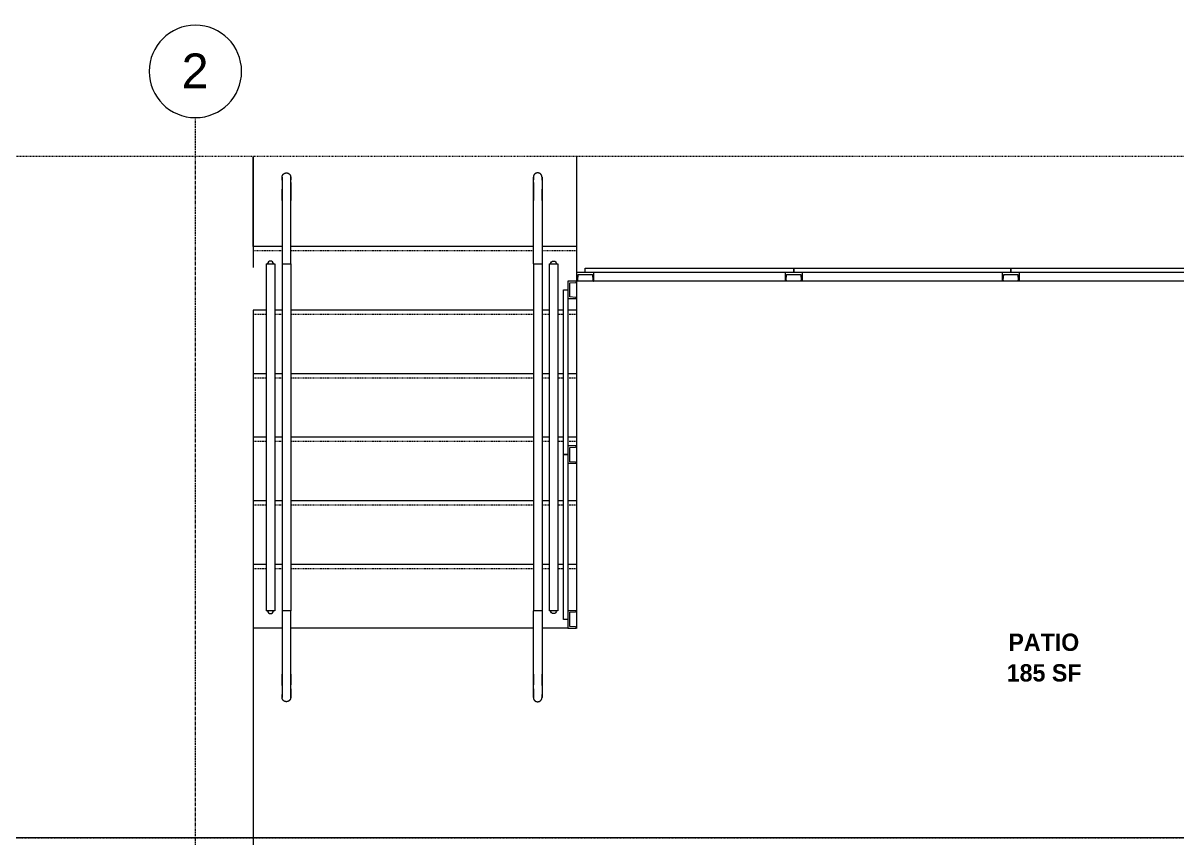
# Model space of a CAD drawing. Header units: inches. Extents: x -4058 to -1781, y 9814 to 12264.
# Drawn here: x -3184.1 to -2984.4, y 12122.9 to 12263.9 of the extents above; entities that cross this region are included whole.
import ezdxf

# ---------------------------------------------------------------- set-up
doc = ezdxf.new("R2010")
doc.units = ezdxf.units.IN
doc.header["$MEASUREMENT"] = 0
for name, pattern in [('Aligning Line 1_8_', [0.25, 0.125, -0.125]), ('Dash_2_', [0.25, 0.125, -0.125]), ('Grid Line 1_2_', [0.875, 0.5, -0.125, 0.125, -0.125]), ('Overhead 1_16_', [0.101562, 0.0625, -0.039062])]:
    doc.linetypes.add(name, pattern=pattern)
for name, color, linetype, lineweight in [('0-1', 7, 'Continuous', 5), ('0-2', 7, 'Continuous', 9), ('A-AREA-IDEN', 2, 'Continuous', 9), ('A-FLOR-1', 7, 'Continuous', 9), ('A-FLOR-HRAL-1', 7, 'Continuous', 9), ('A-GLAZ-CURT-1', 7, 'Continuous', 9), ('A-GLAZ-CWMG-1', 7, 'Continuous', 9), ('C-TOPO', 7, 'Continuous', 9), ('G-ANNO-SYMB', 111, 'Aligning Line 1_8_', 9), ('S-GRID-1', 1, 'Grid Line 1_2_', 9), ('S-GRID-IDEN', 1, 'Continuous', 9), ('S-STRS-1', 7, 'Continuous', 9), ('S-STRS-2', 7, 'Overhead 1_16_', 9)]:
    doc.layers.add(name, color=color, linetype=linetype, lineweight=lineweight)
doc.layers.add('0-3', color=250, linetype='Dash_2_')
doc.styles.add('Arial_1', font='arial.ttf', dxfattribs={"height": 6})
doc.styles.add('Century Gothic_B_1', font='GOTHICB.TTF', dxfattribs={"height": 3})

# ---------------------------------------------------------------- blocks, each defined once
blk = doc.blocks.new('Railing - 1_-2850776-UNIT PLANS - 1ST FLOOR')
at = {"layer": 'A-FLOR-HRAL-1'}
for p, q in [((2, 11), (2, 0)), ((3.5, 0), (3.5, 11))]:
    blk.add_line(p, q, dxfattribs=at)
at = {"layer": 'A-FLOR-HRAL-1', "flags": 128}
for points in [[(2, 15), (2, 15.03), (2, 15.06), (2.01, 15.09), (2.01, 15.12), (2.01, 15.15), (2.02, 15.18), (2.03, 15.21), (2.04, 15.24), (2.05, 15.26), (2.06, 15.29), (2.07, 15.32), (2.08, 15.35), (2.1, 15.37), (2.11, 15.4), (2.13, 15.42), (2.15, 15.45), (2.17, 15.47), (2.19, 15.49), (2.21, 15.52), (2.23, 15.54), (2.25, 15.56), (2.27, 15.58), (2.3, 15.6), (2.32, 15.61), (2.34, 15.63), (2.37, 15.65), (2.4, 15.66), (2.42, 15.68), (2.45, 15.69), (2.48, 15.7), (2.51, 15.71), (2.53, 15.72), (2.56, 15.73), (2.59, 15.73), (2.62, 15.74), (2.65, 15.74), (2.68, 15.75), (2.71, 15.75), (2.74, 15.75)], [(2, 15), (2, 15), (2, 14.99), (2, 14.97), (2, 14.95), (2, 14.92), (2, 14.89), (2, 14.84), (2, 14.8), (2, 14.74), (2, 14.68), (2, 14.62), (2, 14.55), (2, 14.47), (2, 14.39), (2, 14.3), (2, 14.21), (2, 14.11), (2, 14.01), (2, 13.9), (2, 13.79), (2, 13.67), (2, 13.55), (2, 13.42), (2, 13.29), (2, 13.16), (2, 13.02), (2, 12.89), (2, 12.74), (2, 12.6), (2, 12.45), (2, 12.3), (2, 12.15), (2, 11.99), (2, 11.84), (2, 11.68), (2, 11.52), (2, 11.36), (2, 11.2), (2, 11.04), (2, 11)], [(2, 14.5), (2, 14.53), (2, 14.6), (2, 14.67), (2, 14.73), (2, 14.78), (2, 14.83), (2, 14.87), (2, 14.91), (2, 14.94), (2, 14.97), (2, 14.98), (2, 14.99), (2, 15)], [(2.75, 15.75), (2.78, 15.75), (2.81, 15.75), (2.84, 15.74), (2.87, 15.74), (2.9, 15.74), (2.93, 15.73), (2.96, 15.72), (2.99, 15.71), (3.01, 15.7), (3.04, 15.69), (3.07, 15.68), (3.1, 15.67), (3.12, 15.65), (3.15, 15.64), (3.17, 15.62), (3.2, 15.6), (3.22, 15.58), (3.24, 15.56), (3.27, 15.54), (3.29, 15.52), (3.31, 15.5), (3.33, 15.48), (3.35, 15.45), (3.36, 15.43), (3.38, 15.41), (3.4, 15.38), (3.41, 15.35), (3.43, 15.33), (3.44, 15.3), (3.45, 15.27), (3.46, 15.24), (3.47, 15.22), (3.48, 15.19), (3.48, 15.16), (3.49, 15.13), (3.49, 15.1), (3.5, 15.07), (3.5, 15.04), (3.5, 15.01)], [(3.5, 11), (3.5, 11.16), (3.5, 11.32), (3.5, 11.48), (3.5, 11.64), (3.5, 11.79), (3.5, 11.95), (3.5, 12.11), (3.5, 12.26), (3.5, 12.41), (3.5, 12.56), (3.5, 12.7), (3.5, 12.85), (3.5, 12.99), (3.5, 13.12), (3.5, 13.26), (3.5, 13.39), (3.5, 13.52), (3.5, 13.64), (3.5, 13.76), (3.5, 13.87), (3.5, 13.98), (3.5, 14.08), (3.5, 14.18), (3.5, 14.28), (3.5, 14.37), (3.5, 14.45), (3.5, 14.53), (3.5, 14.6), (3.5, 14.67), (3.5, 14.73), (3.5, 14.78), (3.5, 14.83), (3.5, 14.87), (3.5, 14.91), (3.5, 14.94), (3.5, 14.97), (3.5, 14.98), (3.5, 14.99), (3.5, 15), (3.5, 15)], [(3.5, 15), (3.5, 14.99), (3.5, 14.97), (3.5, 14.95), (3.5, 14.92), (3.5, 14.89), (3.5, 14.84), (3.5, 14.8), (3.5, 14.74), (3.5, 14.68), (3.5, 14.62), (3.5, 14.55), (3.5, 14.52)], [(3.5, 14.07), (3.5, 14.01), (3.5, 13.9), (3.5, 13.79), (3.5, 13.67), (3.5, 13.55), (3.5, 13.42), (3.5, 13.29), (3.5, 13.16), (3.5, 13.02), (3.5, 12.89), (3.5, 12.74), (3.5, 12.6), (3.5, 12.45), (3.5, 12.3), (3.5, 12.15), (3.5, 11.99), (3.5, 11.84), (3.5, 11.68), (3.5, 11.52), (3.5, 11.36), (3.5, 11.2), (3.5, 11.04), (3.5, 11)], [(2, 11), (2, 11.16), (2, 11.32), (2, 11.48), (2, 11.64), (2, 11.79), (2, 11.95), (2, 12.11), (2, 12.26), (2, 12.41), (2, 12.56), (2, 12.7), (2, 12.85), (2, 12.94)]]:
    blk.add_lwpolyline(points, dxfattribs=at)
at = {"layer": 'A-FLOR-HRAL-1'}
blk.add_arc((0, 0), 0.5, 360, 180, dxfattribs=at)
blk = doc.blocks.new('Railing - 1_-2850778-UNIT PLANS - 1ST FLOOR')
at = {"layer": 'A-FLOR-HRAL-1'}
for p, q in [((2, 0), (2, -11)), ((3.5, -11), (3.5, 0))]:
    blk.add_line(p, q, dxfattribs=at)
at = {"layer": 'A-FLOR-HRAL-1', "flags": 128}
for points in [[(2, -12.94), (2, -12.89), (2, -12.74), (2, -12.6), (2, -12.45), (2, -12.3), (2, -12.15), (2, -11.99), (2, -11.84), (2, -11.68), (2, -11.52), (2, -11.36), (2, -11.2), (2, -11.04), (2, -11)], [(2, -11), (2, -11.16), (2, -11.32), (2, -11.48), (2, -11.64), (2, -11.79), (2, -11.95), (2, -12.11), (2, -12.26), (2, -12.41), (2, -12.56), (2, -12.7), (2, -12.85), (2, -12.99), (2, -13.12), (2, -13.26), (2, -13.39), (2, -13.52), (2, -13.64), (2, -13.76), (2, -13.87), (2, -13.98), (2, -14.08), (2, -14.18), (2, -14.28), (2, -14.37), (2, -14.45), (2, -14.53), (2, -14.6), (2, -14.67), (2, -14.73), (2, -14.78), (2, -14.83), (2, -14.87), (2, -14.91), (2, -14.94), (2, -14.97), (2, -14.98), (2, -14.99), (2, -15), (2, -15)], [(3.5, -11), (3.5, -11.16), (3.5, -11.32), (3.5, -11.48), (3.5, -11.64), (3.5, -11.79), (3.5, -11.95), (3.5, -12.11), (3.5, -12.26), (3.5, -12.41), (3.5, -12.56), (3.5, -12.7), (3.5, -12.85)], [(3.5, -15), (3.5, -15), (3.5, -14.99), (3.5, -14.97), (3.5, -14.95), (3.5, -14.92), (3.5, -14.89), (3.5, -14.84), (3.5, -14.8), (3.5, -14.74), (3.5, -14.68), (3.5, -14.62), (3.5, -14.55), (3.5, -14.47), (3.5, -14.39), (3.5, -14.3), (3.5, -14.21), (3.5, -14.11), (3.5, -14.01), (3.5, -13.9), (3.5, -13.79), (3.5, -13.67), (3.5, -13.55), (3.5, -13.42), (3.5, -13.29), (3.5, -13.16), (3.5, -13.02), (3.5, -12.89), (3.5, -12.74), (3.5, -12.6), (3.5, -12.45), (3.5, -12.3), (3.5, -12.15), (3.5, -11.99), (3.5, -11.84), (3.5, -11.68), (3.5, -11.52), (3.5, -11.36), (3.5, -11.2), (3.5, -11.04), (3.5, -11)], [(3.5, -13.54), (3.5, -13.64), (3.5, -13.76), (3.5, -13.87), (3.5, -13.98), (3.5, -14.08), (3.5, -14.18), (3.5, -14.28), (3.5, -14.37), (3.5, -14.45), (3.5, -14.53), (3.5, -14.6), (3.5, -14.67), (3.5, -14.73), (3.5, -14.78), (3.5, -14.83), (3.5, -14.87), (3.5, -14.91), (3.5, -14.94), (3.5, -14.97), (3.5, -14.98), (3.5, -14.99), (3.5, -15)], [(2, -15), (2, -14.99), (2, -14.97), (2, -14.95), (2, -14.92), (2, -14.89), (2, -14.84), (2, -14.8), (2, -14.74), (2, -14.68), (2, -14.62), (2, -14.55), (2, -14.5)], [(2.75, -15.75), (2.72, -15.75), (2.69, -15.75), (2.66, -15.74), (2.63, -15.74), (2.6, -15.74), (2.57, -15.73), (2.54, -15.72), (2.51, -15.71), (2.49, -15.7), (2.46, -15.69), (2.43, -15.68), (2.4, -15.67), (2.38, -15.65), (2.35, -15.64), (2.33, -15.62), (2.3, -15.6), (2.28, -15.58), (2.26, -15.56), (2.23, -15.54), (2.21, -15.52), (2.19, -15.5), (2.17, -15.48), (2.15, -15.45), (2.14, -15.43), (2.12, -15.41), (2.1, -15.38), (2.09, -15.35), (2.07, -15.33), (2.06, -15.3), (2.05, -15.27), (2.04, -15.24), (2.03, -15.22), (2.02, -15.19), (2.02, -15.16), (2.01, -15.13), (2.01, -15.1), (2, -15.07), (2, -15.04), (2, -15.01)], [(3.5, -15), (3.5, -15.03), (3.5, -15.06), (3.49, -15.09), (3.49, -15.12), (3.49, -15.15), (3.48, -15.18), (3.47, -15.21), (3.46, -15.24), (3.45, -15.26), (3.44, -15.29), (3.43, -15.32), (3.42, -15.35), (3.4, -15.37), (3.39, -15.4), (3.37, -15.42), (3.35, -15.45), (3.33, -15.47), (3.31, -15.49), (3.29, -15.52), (3.27, -15.54), (3.25, -15.56), (3.23, -15.58), (3.2, -15.6), (3.18, -15.61), (3.16, -15.63), (3.13, -15.65), (3.1, -15.66), (3.08, -15.68), (3.05, -15.69), (3.02, -15.7), (2.99, -15.71), (2.97, -15.72), (2.94, -15.73), (2.91, -15.73), (2.88, -15.74), (2.85, -15.74), (2.82, -15.75), (2.79, -15.75), (2.76, -15.75)]]:
    blk.add_lwpolyline(points, dxfattribs=at)
at = {"layer": 'A-FLOR-HRAL-1'}
blk.add_arc((0, 0), 0.5, 180, 360, dxfattribs=at)
blk = doc.blocks.new('Railing - Railing-2854352-UNIT PLANS - 1ST FLOOR')
at = {"layer": 'A-FLOR-HRAL-1'}
for p, q in [((-3142.07, 12222.19), (-3140.57, 12222.19)), ((-3142.07, 12222.19), (-3142.07, 12162.19)), ((-3140.57, 12222.19), (-3140.57, 12162.19)), ((-3139.32, 12222.19), (-3137.82, 12222.19)), ((-3139.32, 12222.19), (-3139.32, 12162.19)), ((-3137.82, 12222.19), (-3137.82, 12162.19)), ((-3140.57, 12162.19), (-3142.07, 12162.19)), ((-3137.82, 12162.19), (-3139.32, 12162.19))]:
    blk.add_line(p, q, dxfattribs=at)
for name, p in [('Railing - 1_-2850776-UNIT PLANS - 1ST FLOOR', (-3141.32, 12222.19)), ('Railing - 1_-2850778-UNIT PLANS - 1ST FLOOR', (-3141.32, 12162.19))]:
    blk.add_blockref(name, p)
blk = doc.blocks.new('Horizontal_Siding - Horizontal_Siding-2850239-UNIT PLANS - 1ST FLOOR')
at = {"layer": 'A-GLAZ-CURT-1'}
for p, q in [((-14.25, -2.25), (-14.25, -1.5)), ((-12.75, -1.5), (12.75, -1.5)), ((14.25, -1.5), (14.25, -2.25)), ((14.25, -2.25), (-14.25, -2.25))]:
    blk.add_line(p, q, dxfattribs=at)
blk = doc.blocks.new('Rectangular Mullion - RAILING POST-2669756-UNIT PLANS - 1ST FLOOR')
at = {"layer": 'A-GLAZ-CWMG-1'}
for p, q in [((-1.5, 1.5), (1.5, 1.5)), ((-1.5, 0), (-1.5, 1.5)), ((-1.22, 1.18), (-1.29, 0.21)), ((1.22, 1.18), (-1.22, 1.18)), ((1.29, 0.21), (1.22, 1.18)), ((1.5, 1.5), (1.5, 0))]:
    blk.add_line(p, q, dxfattribs=at)
for centre, radius, start, end in [((-1.5, 0.21), 0.21, 270, 0.528), ((1.5, 0.21), 0.211, 179.472, 270)]:
    blk.add_arc(centre, radius, start, end, dxfattribs=at)
blk = doc.blocks.new('Rectangular Mullion - RAILING POST-2680128-UNIT PLANS - 1ST FLOOR')
at = {"layer": 'A-GLAZ-CWMG-1'}
for p, q in [((-3, 1.5), (0, 1.5)), ((-3, 0), (-3, 1.5)), ((-2.72, 1.18), (-2.79, 0.21)), ((-0.28, 1.18), (-2.72, 1.18)), ((-0.21, 0.21), (-0.28, 1.18)), ((0, 1.5), (0, 0))]:
    blk.add_line(p, q, dxfattribs=at)
for centre, radius, start, end in [((-3, 0.21), 0.21, 270, 0.528), ((0, 0.21), 0.211, 179.472, 270)]:
    blk.add_arc(centre, radius, start, end, dxfattribs=at)
blk = doc.blocks.new('Rectangular Mullion - RAILING POST-2806294-UNIT PLANS - 1ST FLOOR')
at = {"layer": 'A-GLAZ-CWMG-1'}
for p, q in [((0, 1.5), (-3, 1.5)), ((-3, 1.5), (-3, 0)), ((-2.79, 0.21), (-2.72, 1.18)), ((-2.72, 1.18), (-0.28, 1.18)), ((-0.28, 1.18), (-0.21, 0.21)), ((0, 0), (0, 1.5))]:
    blk.add_line(p, q, dxfattribs=at)
for centre, start, end in [((-3, 0.21), 270, 0.528), ((0, 0.21), 179.472, 270)]:
    blk.add_arc(centre, 0.21, start, end, dxfattribs=at)
blk = doc.blocks.new('Horizontal_Siding - Horizontal_Siding-2849379-UNIT PLANS - 1ST FLOOR')
at = {"layer": 'A-GLAZ-CURT-1'}
for p, q in [((-18.04, 2.25), (18.04, 2.25)), ((-18.04, 1.5), (-18.04, 2.25)), ((18.04, 2.25), (18.04, 1.5)), ((16.54, 1.5), (-16.54, 1.5))]:
    blk.add_line(p, q, dxfattribs=at)
blk = doc.blocks.new('Horizontal_Siding - Horizontal_Siding-2849380-UNIT PLANS - 1ST FLOOR')
at = {"layer": 'A-GLAZ-CURT-1'}
for p, q in [((-18.79, 2.25), (18.79, 2.25)), ((-18.79, 1.5), (-18.79, 2.25)), ((18.79, 2.25), (18.79, 1.5)), ((17.29, 1.5), (-17.29, 1.5))]:
    blk.add_line(p, q, dxfattribs=at)
blk = doc.blocks.new('Rectangular Mullion - RAILING POST-2666422-UNIT PLANS - 1ST FLOOR')
at = {"layer": 'A-GLAZ-CWMG-1'}
for p, q in [((-1.5, -1.5), (-1.5, 0)), ((1.5, 0), (1.5, -1.5)), ((1.5, -1.5), (-1.5, -1.5)), ((-1.29, -0.21), (-1.22, -1.18)), ((-1.22, -1.18), (1.22, -1.18)), ((1.22, -1.18), (1.29, -0.21))]:
    blk.add_line(p, q, dxfattribs=at)
for centre, radius, start, end in [((-1.5, -0.21), 0.211, 359.472, 90), ((1.5, -0.21), 0.21, 90, 180.528)]:
    blk.add_arc(centre, radius, start, end, dxfattribs=at)
blk = doc.blocks.new('Rectangular Mullion - RAILING POST-2806288-UNIT PLANS - 1ST FLOOR')
at = {"layer": 'A-GLAZ-CWMG-1'}
for p, q in [((-3, 0), (-3, -1.5)), ((0, -1.5), (0, 0)), ((-3, -1.5), (0, -1.5)), ((-2.72, -1.18), (-2.79, -0.21)), ((-0.28, -1.18), (-2.72, -1.18)), ((-0.21, -0.21), (-0.28, -1.18))]:
    blk.add_line(p, q, dxfattribs=at)
for centre, radius, start, end in [((-3, -0.21), 0.211, 359.472, 90), ((0, -0.21), 0.21, 90, 180.528)]:
    blk.add_arc(centre, radius, start, end, dxfattribs=at)
blk = doc.blocks.new('Railing - Railing-2854353-UNIT PLANS - 1ST FLOOR')
at = {"layer": 'A-FLOR-HRAL-1'}
for p, q in [((-3095.82, 12222.19), (-3094.32, 12222.19)), ((-3095.82, 12222.19), (-3095.82, 12162.19)), ((-3094.32, 12222.19), (-3094.32, 12162.19)), ((-3093.07, 12222.19), (-3091.57, 12222.19)), ((-3093.07, 12222.19), (-3093.07, 12162.19)), ((-3091.57, 12222.19), (-3091.57, 12162.19)), ((-3094.32, 12162.19), (-3095.82, 12162.19)), ((-3091.57, 12162.19), (-3093.07, 12162.19))]:
    blk.add_line(p, q, dxfattribs=at)
at = {"extrusion": (0, 0, -1), "zscale": -1}
for name, p in [('Railing - 1_-2850776-UNIT PLANS - 1ST FLOOR', (3092.32, 12222.19)), ('Railing - 1_-2850778-UNIT PLANS - 1ST FLOOR', (3092.32, 12162.19))]:
    blk.add_blockref(name, p, dxfattribs=at)
blk = doc.blocks.new('CTR - 1st Phase - Shell_rvt-1-UNIT PLANS - 1ST FLOOR')
at = {"layer": 'A-FLOR-1'}
for p, q in [((-2716.32, 12219.19), (-3088.32, 12219.19)), ((-3088.32, 12219.19), (-3088.32, 12159.19)), ((-3139.32, 12159.19), (-3144.32, 12159.19)), ((-3144.32, 12159.19), (-3144.32, 12090.19)), ((-3095.82, 12159.19), (-3137.82, 12159.19)), ((-3089.82, 12159.19), (-3094.32, 12159.19))]:
    blk.add_line(p, q, dxfattribs=at)
at = {"layer": 'S-STRS-1'}
for p, q in [((-3139.32, 12225.19), (-3144.32, 12225.19)), ((-3144.32, 12225.19), (-3144.32, 12221.59)), ((-3095.82, 12225.19), (-3137.82, 12225.19)), ((-3088.32, 12225.19), (-3094.32, 12225.19)), ((-3088.32, 12225.19), (-3088.32, 12220.69)), ((-3144.32, 12214.19), (-3144.32, 12203.19)), ((-3142.07, 12214.19), (-3144.32, 12214.19)), ((-3139.32, 12214.19), (-3140.57, 12214.19)), ((-3095.82, 12214.19), (-3137.82, 12214.19)), ((-3093.07, 12214.19), (-3094.32, 12214.19)), ((-3090.57, 12214.19), (-3091.57, 12214.19)), ((-3088.32, 12214.19), (-3089.82, 12214.19)), ((-3144.32, 12203.19), (-3144.32, 12192.19)), ((-3142.07, 12203.19), (-3144.32, 12203.19)), ((-3139.32, 12203.19), (-3140.57, 12203.19)), ((-3095.82, 12203.19), (-3137.82, 12203.19)), ((-3093.07, 12203.19), (-3094.32, 12203.19)), ((-3090.57, 12203.19), (-3091.57, 12203.19)), ((-3088.32, 12203.19), (-3089.82, 12203.19)), ((-3144.32, 12192.19), (-3144.32, 12181.19)), ((-3142.07, 12192.19), (-3144.32, 12192.19)), ((-3139.32, 12192.19), (-3140.57, 12192.19)), ((-3095.82, 12192.19), (-3137.82, 12192.19)), ((-3093.07, 12192.19), (-3094.32, 12192.19)), ((-3090.57, 12192.19), (-3091.57, 12192.19)), ((-3088.32, 12192.19), (-3089.82, 12192.19)), ((-3144.32, 12181.19), (-3144.32, 12170.19)), ((-3142.07, 12181.19), (-3144.32, 12181.19)), ((-3139.32, 12181.19), (-3140.57, 12181.19)), ((-3095.82, 12181.19), (-3137.82, 12181.19)), ((-3093.07, 12181.19), (-3094.32, 12181.19)), ((-3090.57, 12181.19), (-3091.57, 12181.19)), ((-3088.32, 12181.19), (-3089.82, 12181.19)), ((-3144.32, 12170.19), (-3144.32, 12159.19)), ((-3142.07, 12170.19), (-3144.32, 12170.19)), ((-3139.32, 12170.19), (-3140.57, 12170.19)), ((-3095.82, 12170.19), (-3137.82, 12170.19)), ((-3093.07, 12170.19), (-3094.32, 12170.19)), ((-3090.57, 12170.19), (-3091.57, 12170.19)), ((-3088.32, 12170.19), (-3089.82, 12170.19)), ((-3139.32, 12159.19), (-3144.32, 12159.19)), ((-3095.82, 12159.19), (-3137.82, 12159.19)), ((-3089.82, 12159.19), (-3094.32, 12159.19))]:
    blk.add_line(p, q, dxfattribs=at)
at = {"layer": 'S-STRS-2'}
for p, q in [((-3139.32, 12224.44), (-3144.32, 12224.44)), ((-3095.82, 12224.44), (-3137.82, 12224.44)), ((-3088.32, 12224.44), (-3094.32, 12224.44)), ((-3142.07, 12213.44), (-3144.32, 12213.44)), ((-3139.32, 12213.44), (-3140.57, 12213.44)), ((-3095.82, 12213.44), (-3137.82, 12213.44)), ((-3093.07, 12213.44), (-3094.32, 12213.44)), ((-3090.57, 12213.44), (-3091.57, 12213.44)), ((-3088.32, 12213.44), (-3089.82, 12213.44)), ((-3142.07, 12202.44), (-3144.32, 12202.44)), ((-3139.32, 12202.44), (-3140.57, 12202.44)), ((-3095.82, 12202.44), (-3137.82, 12202.44)), ((-3093.07, 12202.44), (-3094.32, 12202.44)), ((-3090.57, 12202.44), (-3091.57, 12202.44)), ((-3088.32, 12202.44), (-3089.82, 12202.44)), ((-3142.07, 12191.44), (-3144.32, 12191.44)), ((-3139.32, 12191.44), (-3140.57, 12191.44)), ((-3095.82, 12191.44), (-3137.82, 12191.44)), ((-3093.07, 12191.44), (-3094.32, 12191.44)), ((-3090.57, 12191.44), (-3091.57, 12191.44)), ((-3088.32, 12191.44), (-3089.82, 12191.44)), ((-3142.07, 12180.44), (-3144.32, 12180.44)), ((-3139.32, 12180.44), (-3140.57, 12180.44)), ((-3095.82, 12180.44), (-3137.82, 12180.44)), ((-3093.07, 12180.44), (-3094.32, 12180.44)), ((-3090.57, 12180.44), (-3091.57, 12180.44)), ((-3088.32, 12180.44), (-3089.82, 12180.44)), ((-3142.07, 12169.44), (-3144.32, 12169.44)), ((-3139.32, 12169.44), (-3140.57, 12169.44)), ((-3095.82, 12169.44), (-3137.82, 12169.44)), ((-3093.07, 12169.44), (-3094.32, 12169.44)), ((-3090.57, 12169.44), (-3091.57, 12169.44)), ((-3088.32, 12169.44), (-3089.82, 12169.44))]:
    blk.add_line(p, q, dxfattribs=at)
at = {"layer": '0-2'}
for name, p in [('Railing - Railing-2854352-UNIT PLANS - 1ST FLOOR', (0, 0)), ('Railing - Railing-2854353-UNIT PLANS - 1ST FLOOR', (0, 0)), ('Horizontal_Siding - Horizontal_Siding-2849379-UNIT PLANS - 1ST FLOOR', (-3068.79, 12219.19)), ('Horizontal_Siding - Horizontal_Siding-2849380-UNIT PLANS - 1ST FLOOR', (-3031.96, 12219.19)), ('Horizontal_Siding - Horizontal_Siding-2849380-UNIT PLANS - 1ST FLOOR', (-2994.39, 12219.19))]:
    blk.add_blockref(name, p, dxfattribs=at)
for name, p, rotation in [('Rectangular Mullion - RAILING POST-2806288-UNIT PLANS - 1ST FLOOR', (-3088.32, 12219.19), 180), ('Rectangular Mullion - RAILING POST-2806294-UNIT PLANS - 1ST FLOOR', (-3088.32, 12219.19), 89.99999999999952), ('Horizontal_Siding - Horizontal_Siding-2850239-UNIT PLANS - 1ST FLOOR', (-3088.32, 12203.44), 269.9999999999995), ('Horizontal_Siding - Horizontal_Siding-2850239-UNIT PLANS - 1ST FLOOR', (-3088.32, 12174.94), 269.9999999999995)]:
    blk.add_blockref(name, p, dxfattribs=dict(at, rotation=rotation))
at = {"layer": '0-2', "extrusion": (0, 0, -1)}
for name, p, rotation in [('Rectangular Mullion - RAILING POST-2666422-UNIT PLANS - 1ST FLOOR', (3050.75, 12219.19), 180), ('Rectangular Mullion - RAILING POST-2666422-UNIT PLANS - 1ST FLOOR', (3013.18, 12219.19), 180), ('Rectangular Mullion - RAILING POST-2669756-UNIT PLANS - 1ST FLOOR', (3088.32, 12189.19), 270.0000000000005), ('Rectangular Mullion - RAILING POST-2680128-UNIT PLANS - 1ST FLOOR', (3088.32, 12159.19), 270.0000000000005)]:
    blk.add_blockref(name, p, dxfattribs=dict(at, rotation=rotation))
blk = doc.blocks.new('CTR  - Topography_rvt-1-UNIT PLANS - 1ST FLOOR')
at = {"layer": 'C-TOPO'}
for p, q in [((-3144.32, 12225.19), (-3144.32, 12240.76)), ((-3144.32, 12240.76), (-3144.32, 12225.19)), ((-3088.32, 12240.76), (-3088.32, 12239.36)), ((-3088.32, 12240.76), (-3088.32, 12239.36)), ((-3088.32, 12239.36), (-3088.32, 12225.19)), ((-3088.32, 12239.36), (-3088.32, 12225.19))]:
    blk.add_line(p, q, dxfattribs=at)
blk = doc.blocks.new('Grid - Grid Head - Circle-50561-UNIT PLANS - 1ST FLOOR')
at = {"layer": 'S-GRID-IDEN'}
for start, end in [(360, 180), (180, 360)]:
    blk.add_arc((0, 0), 0.25, start, end, dxfattribs=at)

msp = doc.modelspace()

# ---------------------------------------------------------------- linework, layer by layer
at = {"layer": 'G-ANNO-SYMB'}
msp.add_line((-1813.52288, 12240.74859), (-4009.5295, 12240.74859), dxfattribs=at)

# ---------------------------------------------------------------- block references
at = {"layer": '0-1'}
msp.add_blockref('CTR - 1st Phase - Shell_rvt-1-UNIT PLANS - 1ST FLOOR', (0, 0), dxfattribs=at)
at = {"layer": 'S-GRID-IDEN', "xscale": 31.99999999999999, "yscale": 31.99999999999999, "zscale": 31.99999999999999}
msp.add_blockref('Grid - Grid Head - Circle-50561-UNIT PLANS - 1ST FLOOR', (-3154.32374, 12255.50061), dxfattribs=at)

# ---------------------------------------------------------------- texts
at = {"layer": 'S-GRID-IDEN', "insert": (-3156.70008, 12258.59659), "char_height": 6, "width": 5.656, "attachment_point": 1, "style": 'Arial_1'}
msp.add_mtext('2', dxfattribs=at)

# ---------------------------------------------------------------- next in the draw order: linework, layer by layer
at = {"layer": '0-3'}
msp.add_line((-3940.29498, 12122.87704), (-2851.7738, 12122.87704), dxfattribs=at)
at = {"layer": 'G-ANNO-SYMB'}
msp.add_line((-2851.7738, 12122.87704), (-3940.29498, 12122.87704), dxfattribs=at)
at = {"layer": 'S-GRID-1'}
msp.add_line((-3154.32374, 9814.0266), (-3154.32374, 12247.50061), dxfattribs=at)

# ---------------------------------------------------------------- next in the draw order: block references
at = {"layer": '0-1'}
msp.add_blockref('CTR  - Topography_rvt-1-UNIT PLANS - 1ST FLOOR', (0, 0), dxfattribs=at)

# ---------------------------------------------------------------- next in the draw order: texts
at = {"layer": 'A-AREA-IDEN', "char_height": 3, "attachment_point": 1, "style": 'Century Gothic_B_1'}
for s, insert, width in [('PATIO', (-3013.57822, 12158.23326), 14.645), ('185 SF', (-3013.86798, 12152.93612), 15.352)]:
    msp.add_mtext(s, dxfattribs=dict(at, insert=insert, width=width))

doc.saveas('drawing.dxf')
